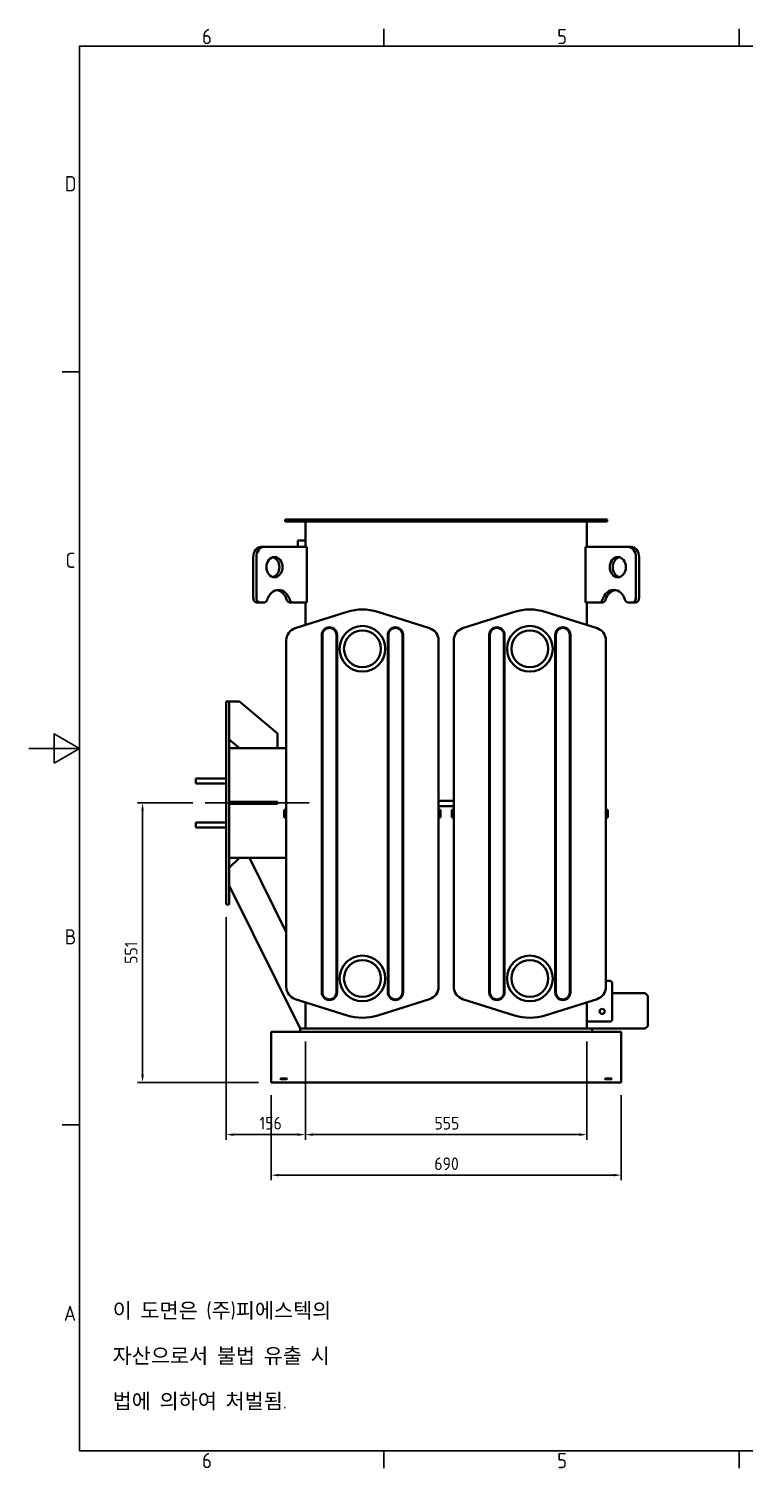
# Model space of a CAD drawing. Header units: millimetres. Extents: x 0 to 4200, y 0 to 2970.
# Drawn here: x 0 to 1410, y 66 to 2904 of the extents above; entities that cross this region are included whole.
import ezdxf

# ---------------------------------------------------------------- set-up
doc = ezdxf.new("R2010")
doc.units = ezdxf.units.MM
doc.header["$LTSCALE"] = 10
doc.linetypes.add('CHAIN', pattern=[0.7087, 0.4724, -0.0591, 0.1181, -0.0591])
doc.layers.get('0').update_dxf_attribs({"color": 3, "lineweight": 25, "true_color": 0x00ff00})
for name, color, linetype, lineweight, true_color in [('가시적인 것(ISO)', 3, 'Continuous', 40, 0x00ff00), ('가시적인 좁은 것(ISO)', 3, 'Continuous', 35, 0x00ff00), ('기호(ISO)', 5, 'Continuous', 25, 0x0000ff), ('중심선(ISO)', 1, 'Continuous', 25, 0xff0000), ('치수(ISO)', 2, 'Continuous', 25, 0xffff00)]:
    doc.layers.add(name, color=color, linetype=linetype, lineweight=lineweight, true_color=true_color)
doc.layers.add('경계(ISO)', color=7, linetype='Continuous', lineweight=25)
doc.styles.add('문자 텍스트_PSTEK_POSCO', font='isocp.shx')
doc.styles.add('치수 텍스트_PSTEK_POSCO', font='isocp.shx')
doc.dimstyles.new('치수_PSTEK_POSCO', dxfattribs={"dimscale": 10, "dimtxt": 2.5, "dimasz": 1.5, "dimexe": 1, "dimexo": 2.5, "dimgap": 1, "dimtad": 1, "dimrnd": 1e-08, "dimdsep": 46, "dimtxsty": '치수 텍스트_PSTEK_POSCO', "dimcen": 0.09, "dimdle": 10, "dimclrd": 7, "dimclre": 7, "dimclrt": 2, "dimadec": 1, "dimazin": 2, "dimtfac": 1, "dimtmove": 0, "dimatfit": 3, "dimfxl": 1, "dimtolj": 1, "dimlwd": -1, "dimlwe": -1, "dimarcsym": 0})

# ---------------------------------------------------------------- blocks, each defined once
blk = doc.blocks.new('경계 Default Border')
at = {"layer": '경계(ISO)'}
for p, q in [((70, 287), (70, 290.4)), ((140, 287), (140, 290.4)), ((10, 222.75), (6.6, 222.75)), ((10, 74.25), (6.6, 74.25)), ((70, 10), (70, 6.6)), ((140, 10), (140, 6.6))]:
    blk.add_line(p, q, dxfattribs=at)
at = {"layer": '경계(ISO)', "flags": 128}
for points in [[(10, 10), (10, 287), (410, 287), (410, 10), (10, 10)], [(0, 148.5), (10, 148.5), (5, 151.39), (5, 145.61), (10, 148.5)]]:
    blk.add_lwpolyline(points, dxfattribs=at)
at = {"layer": '경계(ISO)', "color": 2, "true_color": 0xffff00, "char_height": 3, "attachment_point": 7, "style": '문자 텍스트_PSTEK_POSCO'}
for s, insert in [('6', (34.14, 287.37)), ('5', (104.14, 287.37)), ('D', (7.08, 258.35)), ('C', (7.24, 184.1)), ('B', (7.08, 109.85)), ('A', (6.91, 35.62)), ('6', (34.14, 6.57)), ('5', (104.14, 6.57))]:
    blk.add_mtext(s, dxfattribs=dict(at, insert=insert))
blk = doc.blocks.new('*D28')
at = {"layer": 'Defpoints', "color": 0, "transparency": 16777216}
for p in [(224.2, 1377.4), (348, 1377.4), (477.6, 826.4)]:
    blk.add_point(p, dxfattribs=at)
at = {"layer": '치수(ISO)', "color": 7, "transparency": 16777216}
for p, q in [((323, 1377.4), (214.2, 1377.4)), ((224.2, 841.4), (224.2, 1362.4)), ((452.6, 826.4), (214.2, 826.4))]:
    blk.add_line(p, q, dxfattribs=at)
for points in [[(221.7, 1362.4), (226.7, 1362.4), (224.2, 1377.4)], [(221.7, 841.4), (226.7, 841.4), (224.2, 826.4)]]:
    blk.add_solid(points, dxfattribs=at)
at = {"layer": '치수(ISO)', "color": 2, "transparency": 16777216, "insert": (201.7, 1060.2), "char_height": 25, "attachment_point": 4, "rotation": 90, "style": '치수 텍스트_PSTEK_POSCO'}
blk.add_mtext('\\A1;551', dxfattribs=at)
blk = doc.blocks.new('*D29')
at = {"layer": 'Defpoints', "color": 0, "transparency": 16777216}
for p in [(389.1, 1177.4), (545.1, 932.4), (545.1, 723.5)]:
    blk.add_point(p, dxfattribs=at)
at = {"layer": '치수(ISO)', "color": 7, "transparency": 16777216}
for p, q in [((389.1, 1152.4), (389.1, 713.5)), ((545.1, 907.4), (545.1, 713.5)), ((404.1, 723.5), (530.1, 723.5))]:
    blk.add_line(p, q, dxfattribs=at)
for points in [[(404.1, 726), (404.1, 721), (389.1, 723.5)], [(530.1, 726), (530.1, 721), (545.1, 723.5)]]:
    blk.add_solid(points, dxfattribs=at)
at = {"layer": '치수(ISO)', "color": 2, "transparency": 16777216, "insert": (454.8, 746), "char_height": 25, "attachment_point": 4, "style": '치수 텍스트_PSTEK_POSCO'}
blk.add_mtext('\\A1;156', dxfattribs=at)
blk = doc.blocks.new('*D30')
at = {"layer": 'Defpoints', "color": 0, "transparency": 16777216}
for p in [(545.1, 932.4), (1100.1, 932.4), (1100.1, 723.5)]:
    blk.add_point(p, dxfattribs=at)
at = {"layer": '치수(ISO)', "color": 7, "transparency": 16777216}
for p, q in [((545.1, 907.4), (545.1, 713.5)), ((1100.1, 907.4), (1100.1, 713.5)), ((560.1, 723.5), (1085.1, 723.5))]:
    blk.add_line(p, q, dxfattribs=at)
for points in [[(560.1, 726), (560.1, 721), (545.1, 723.5)], [(1085.1, 726), (1085.1, 721), (1100.1, 723.5)]]:
    blk.add_solid(points, dxfattribs=at)
at = {"layer": '치수(ISO)', "color": 2, "transparency": 16777216, "insert": (799.6, 746), "char_height": 25, "attachment_point": 4, "style": '치수 텍스트_PSTEK_POSCO'}
blk.add_mtext('\\A1;555', dxfattribs=at)
blk = doc.blocks.new('*D31')
at = {"layer": 'Defpoints', "color": 0, "transparency": 16777216}
for p in [(477.6, 826.4), (1167.6, 826.4), (477.6, 643.6)]:
    blk.add_point(p, dxfattribs=at)
at = {"layer": '치수(ISO)', "color": 7, "transparency": 16777216}
for p, q in [((477.6, 801.4), (477.6, 633.6)), ((1167.6, 801.4), (1167.6, 633.6)), ((1152.6, 643.6), (492.6, 643.6))]:
    blk.add_line(p, q, dxfattribs=at)
for points in [[(492.6, 646.1), (492.6, 641.1), (477.6, 643.6)], [(1152.6, 646.1), (1152.6, 641.1), (1167.6, 643.6)]]:
    blk.add_solid(points, dxfattribs=at)
at = {"layer": '치수(ISO)', "color": 2, "transparency": 16777216, "insert": (799.3, 666.1), "char_height": 25, "attachment_point": 4, "style": '치수 텍스트_PSTEK_POSCO'}
blk.add_mtext('\\A1;690', dxfattribs=at)

msp = doc.modelspace()

# ---------------------------------------------------------------- linework, layer by layer
at = {"layer": '가시적인 것(ISO)'}
for p, q in [((505.104, 1936.435), (505.104, 1932.435)), ((1140.104, 1936.435), (505.104, 1936.435)), ((505.104, 1932.435), (1140.104, 1932.435)), ((545.104, 1882.435), (545.104, 1932.435)), ((1100.104, 1882.435), (1100.104, 1932.435)), ((1140.104, 1936.435), (1140.104, 1932.435)), ((464.377, 1882.435), (458.302, 1882.435)), ((547.779, 1882.435), (464.377, 1882.435)), ((530.104, 1882.435), (530.104, 1894.935)), ((545.104, 1894.935), (530.104, 1894.935)), ((547.779, 1772.435), (547.779, 1882.435)), ((1097.43, 1882.435), (1180.831, 1882.435)), ((1097.43, 1772.435), (1097.43, 1882.435)), ((1186.907, 1882.435), (1180.831, 1882.435)), ((442.416, 1782.435), (442.416, 1862.435)), ((448.491, 1862.435), (448.491, 1782.435)), ((1196.717, 1862.435), (1196.717, 1782.435)), ((1202.793, 1782.435), (1202.793, 1862.435)), ((450.359, 1772.435), (456.434, 1772.435)), ((456.434, 1772.435), (462.724, 1772.435)), ((515.556, 1772.435), (521.631, 1772.435)), ((521.631, 1772.435), (547.779, 1772.435)), ((545.104, 1728.317), (545.104, 1772.435)), ((1123.577, 1772.435), (1097.43, 1772.435)), ((1100.104, 1728.317), (1100.104, 1772.435)), ((1123.577, 1772.435), (1129.653, 1772.435)), ((1188.774, 1772.435), (1182.484, 1772.435)), ((1188.774, 1772.435), (1194.85, 1772.435)), ((627.534, 1754.307), (525.087, 1722.005)), ((790.122, 1722.005), (687.675, 1754.307)), ((957.534, 1754.307), (855.087, 1722.005)), ((1120.122, 1722.005), (1017.675, 1754.307)), ((577.604, 1003.935), (577.604, 1708.935)), ((578.796, 1003.935), (578.796, 1708.935)), ((606.413, 1708.935), (606.413, 1003.935)), ((607.604, 1708.935), (607.604, 1003.935)), ((707.604, 1003.935), (707.604, 1708.935)), ((708.796, 1003.935), (708.796, 1708.935)), ((736.413, 1708.935), (736.413, 1003.935)), ((737.604, 1708.935), (737.604, 1003.935)), ((907.604, 1003.935), (907.604, 1708.935)), ((908.796, 1003.935), (908.796, 1708.935)), ((936.413, 1708.935), (936.413, 1003.935)), ((937.604, 1708.935), (937.604, 1003.935)), ((1037.604, 1003.935), (1037.604, 1708.935)), ((1038.796, 1003.935), (1038.796, 1708.935)), ((1066.413, 1708.935), (1066.413, 1003.935)), ((1067.604, 1708.935), (1067.604, 1003.935)), ((507.604, 1698.162), (507.604, 1014.708)), ((807.604, 1014.708), (807.604, 1698.162)), ((837.604, 1698.162), (837.604, 1014.708)), ((1137.604, 1014.708), (1137.604, 1698.162)), ((389.104, 1577.435), (389.104, 1177.435)), ((395.104, 1577.435), (389.104, 1577.435)), ((395.104, 1577.435), (395.104, 1577.425)), ((415.104, 1577.435), (395.104, 1577.435)), ((395.104, 1379.435), (395.104, 1577.425)), ((490.104, 1514.248), (415.104, 1577.435)), ((490.104, 1485.585), (490.104, 1514.248)), ((395.104, 1502.435), (415.104, 1485.585)), ((415.104, 1485.585), (395.104, 1485.585)), ((415.104, 1485.585), (490.104, 1485.585)), ((507.604, 1485.585), (490.104, 1485.585)), ((329.104, 1425.922), (329.104, 1415.922)), ((389.104, 1425.922), (329.104, 1425.922)), ((389.104, 1415.922), (329.104, 1415.922)), ((395.104, 1379.435), (415.104, 1379.435)), ((395.104, 1377.435), (395.104, 1379.435)), ((395.104, 1375.435), (395.104, 1377.435)), ((415.104, 1375.435), (395.104, 1375.435)), ((395.104, 1177.435), (395.104, 1375.435)), ((415.104, 1379.435), (490.104, 1379.435)), ((415.104, 1379.435), (415.104, 1375.435)), ((490.104, 1375.435), (415.104, 1375.435)), ((490.104, 1379.435), (490.104, 1375.435)), ((507.604, 1363.935), (503.604, 1363.935)), ((503.604, 1348.935), (503.604, 1363.935)), ((507.604, 1363.935), (507.604, 1348.935)), ((837.604, 1381.435), (807.604, 1381.435)), ((837.604, 1371.435), (807.604, 1371.435)), ((807.604, 1363.935), (811.604, 1363.935)), ((807.604, 1363.935), (807.604, 1348.935)), ((811.604, 1348.935), (811.604, 1363.935)), ((837.604, 1363.935), (833.604, 1363.935)), ((833.604, 1348.935), (833.604, 1363.935)), ((837.604, 1363.935), (837.604, 1348.935)), ((1137.604, 1363.935), (1141.604, 1363.935)), ((1137.604, 1363.935), (1137.604, 1348.935)), ((1141.604, 1348.935), (1141.604, 1363.935)), ((329.104, 1338.948), (329.104, 1328.948)), ((389.104, 1338.948), (329.104, 1338.948)), ((507.604, 1348.935), (503.604, 1348.935)), ((807.604, 1348.935), (811.604, 1348.935)), ((837.604, 1348.935), (833.604, 1348.935)), ((1137.604, 1348.935), (1141.604, 1348.935)), ((389.104, 1328.948), (329.104, 1328.948)), ((415.104, 1269.285), (395.104, 1249.881)), ((415.104, 1269.285), (395.104, 1269.285)), ((435.104, 1269.285), (415.104, 1269.285)), ((507.604, 1123.018), (435.104, 1269.285)), ((507.604, 1269.285), (435.104, 1269.285)), ((395.104, 1214.881), (535.104, 932.435)), ((395.104, 1177.435), (389.104, 1177.435)), ((1137.604, 1026.435), (1145.104, 1026.435)), ((1150.104, 1021.435), (1150.104, 951.435)), ((1150.104, 1002.435), (1215.104, 1002.435)), ((1215.104, 1002.435), (1220.104, 997.435)), ((1220.104, 997.435), (1220.104, 937.435)), ((525.087, 990.865), (627.534, 958.563)), ((545.104, 932.435), (545.104, 984.553)), ((687.675, 958.563), (790.122, 990.865)), ((855.087, 990.865), (957.534, 958.563)), ((1017.675, 958.563), (1120.122, 990.865)), ((1100.104, 932.435), (1100.104, 984.553)), ((1100.104, 946.435), (1145.104, 946.435)), ((1220.104, 937.435), (1215.104, 932.435)), ((477.604, 926.435), (477.604, 924.788)), ((1167.604, 926.435), (477.604, 926.435)), ((477.604, 920.803), (477.604, 924.788)), ((477.604, 920.803), (477.604, 917.824)), ((477.604, 917.824), (477.604, 909.855)), ((477.604, 909.855), (477.604, 843.015)), ((1110.104, 932.435), (535.104, 932.435)), ((535.104, 926.435), (535.104, 932.435)), ((1110.104, 932.435), (1215.104, 932.435)), ((1110.104, 926.435), (1110.104, 932.435)), ((1167.604, 924.788), (1167.604, 926.435)), ((1167.604, 924.788), (1167.604, 920.803)), ((1167.604, 917.824), (1167.604, 920.803)), ((1167.604, 909.855), (1167.604, 917.824)), ((1167.604, 843.015), (1167.604, 909.855)), ((477.604, 843.015), (477.604, 835.046)), ((477.604, 835.046), (477.604, 832.067)), ((477.604, 828.082), (477.604, 832.067)), ((477.604, 828.082), (477.604, 826.435)), ((1167.604, 826.435), (477.604, 826.435)), ((1167.604, 835.046), (1167.604, 843.015)), ((1167.604, 832.067), (1167.604, 835.046)), ((1167.604, 832.067), (1167.604, 828.082)), ((1167.604, 826.435), (1167.604, 828.082))]:
    msp.add_line(p, q, dxfattribs=at)
for centre, radius in [((657.604, 1681.435), 45), ((657.604, 1681.435), 36.34), ((987.604, 1681.435), 45), ((987.604, 1681.435), 36.34), ((657.604, 1031.435), 45), ((657.604, 1031.435), 36.34), ((987.604, 1031.435), 45), ((987.604, 1031.435), 36.34), ((1130.104, 966.435), 5)]:
    msp.add_circle(centre, radius, dxfattribs=at)
for centre, radius, start, end in [((657.604, 1658.935), 100, 72.5, 107.5), ((987.604, 1658.935), 100, 72.5, 107.5), ((532.604, 1698.162), 25, 107.5, 180), ((592.604, 1708.935), 15, 0, 180), ((592.604, 1708.935), 13.808, 0, 180), ((722.604, 1708.935), 15, 0, 180), ((722.604, 1708.935), 13.808, 0, 180), ((782.604, 1698.162), 25, 0, 72.5), ((862.604, 1698.162), 25, 107.5, 180), ((922.604, 1708.935), 15, 0, 180), ((922.604, 1708.935), 13.808, 0, 180), ((1052.604, 1708.935), 15, 0, 180), ((1052.604, 1708.935), 13.808, 0, 180), ((1112.604, 1698.162), 25, 0, 72.5), ((1145.104, 1021.435), 5, 0, 90), ((532.604, 1014.708), 25, 180, 252.5), ((592.604, 1003.935), 15, 180, 0), ((592.604, 1003.935), 13.808, 180, 0), ((722.604, 1003.935), 15, 180, 0), ((722.604, 1003.935), 13.808, 180, 0), ((782.604, 1014.708), 25, 287.5, 0), ((862.604, 1014.708), 25, 180, 252.5), ((922.604, 1003.935), 15, 180, 0), ((922.604, 1003.935), 13.808, 180, 0), ((1052.604, 1003.935), 15, 180, 0), ((1052.604, 1003.935), 13.808, 180, 0), ((1112.604, 1014.708), 25, 287.5, 0), ((657.604, 1053.935), 100, 252.5, 287.5), ((987.604, 1053.935), 100, 252.5, 287.5), ((1145.104, 951.435), 5, 270, 0)]:
    msp.add_arc(centre, radius, start, end, dxfattribs=at)
for centre, major_axis, start_param, end_param in [((458.302, 1862.435), (0, 20), 0, 1.57079633), ((464.377, 1862.435), (0, 20), 0, 1.57079633), ((1180.831, 1862.435), (0, 20), 4.71238898, 6.28318531), ((1186.907, 1862.435), (0, 20), 4.71238898, 6.28318531), ((478.16, 1842.435), (0, -20), 0.19239882, 2.94919384), ((1167.049, 1842.435), (0, 20), 0.19239882, 2.94919384), ((492.178, 1767.435), (0, 30), 5.09678575, 7.46958486), ((486.103, 1767.435), (0, 30), 5.09678575, 6.15536151), ((1153.031, 1767.435), (0, 30), 5.09678575, 7.46958486), ((1159.106, 1767.435), (0, 30), 0.1278238, 1.18639955), ((450.359, 1782.435), (0, -10), 4.71238898, 6.28318531), ((456.434, 1782.435), (0, -10), 4.71238898, 6.28318531), ((462.724, 1782.435), (0, -10), 0, 1.18639955), ((515.556, 1782.435), (0, -10), 5.09678575, 6.28318531), ((521.631, 1782.435), (0, -10), 5.09678575, 6.28318531), ((1123.577, 1782.435), (0, -10), 0, 1.18639955), ((1129.653, 1782.435), (0, -10), 0, 1.18639955), ((1182.484, 1782.435), (0, -10), 5.09678575, 6.28318531), ((1188.774, 1782.435), (0, -10), 0, 1.57079633), ((1194.85, 1782.435), (0, -10), 0, 1.57079633)]:
    msp.add_ellipse(centre, major_axis=major_axis, ratio=0.79430029, start_param=start_param, end_param=end_param, dxfattribs=at)
for centre, major_axis, ratio in [((484.235, 1842.435), (0, 20), 0.79430029), ((1160.974, 1842.435), (0, 20), 0.79430029), ((502.604, 833.498), (7, 0), 0.08748866), ((1142.604, 833.498), (7, 0), 0.08748866)]:
    msp.add_ellipse(centre, major_axis=major_axis, ratio=ratio, dxfattribs=at)
at = {"layer": '가시적인 좁은 것(ISO)'}
for p, q in [((389.104, 1425.025), (329.104, 1425.025)), ((329.104, 1416.819), (389.104, 1416.819)), ((389.104, 1338.051), (329.104, 1338.051)), ((329.104, 1329.845), (389.104, 1329.845))]:
    msp.add_line(p, q, dxfattribs=at)
at = {"layer": '중심선(ISO)', "linetype": 'CHAIN'}
msp.add_line((552.604, 1377.435), (347.955, 1377.435), dxfattribs=at)

# ---------------------------------------------------------------- block references
at = {"xscale": 10, "yscale": 10, "zscale": 10}
msp.add_blockref('경계 Default Border', (0, 0), dxfattribs=at)

# ---------------------------------------------------------------- texts
at = {"layer": '기호(ISO)', "color": 7, "insert": (165.27, 285.831), "char_height": 30, "width": 516.40053, "attachment_point": 4, "line_spacing_factor": 1.78626, "style": '문자 텍스트_PSTEK_POSCO'}
msp.add_mtext('{이 도면은 (주)피에스텍의\\P자산으로서 불법 유출 시 \\P법에 의하여 처벌됨.}', dxfattribs=at)

# ---------------------------------------------------------------- dimensions: what is measured, and where the dimension line sits
at = {"layer": '치수(ISO)', "color": 7}
for base, p1, p2, angle, picture, middle in [((224.155, 1377.435), (477.604, 826.435), (347.955, 1377.435), 90, '*D28', (224.155, 1080.191)), ((477.604, 643.556), (1167.604, 826.435), (477.604, 826.435), 180, '*D31', (822.604, 643.556))]:
    dim = msp.add_linear_dim(base=base, p1=p1, p2=p2, angle=angle, dimstyle='치수_PSTEK_POSCO', override={"dimdec": 2, "dimtp": 0, "dimtm": 0, "dimtdec": 2, "dimtofl": 0, "dimatfit": 1}, dxfattribs=at)
    dim.commit()
    dim.dimension.update_dxf_attribs({"geometry": picture, "text_midpoint": middle, "dimtype": 160})
for base, p1, p2, picture, middle in [((545.104, 723.482), (389.104, 1177.435), (545.104, 932.435), '*D29', (475.408, 723.482)), ((1100.104, 723.482), (545.104, 932.435), (1100.104, 932.435), '*D30', (822.604, 723.482))]:
    dim = msp.add_linear_dim(base=base, p1=p1, p2=p2, dimstyle='치수_PSTEK_POSCO', override={"dimdec": 2, "dimtp": 0, "dimtm": 0, "dimtdec": 2, "dimtofl": 0, "dimatfit": 1}, dxfattribs=at)
    dim.commit()
    dim.dimension.update_dxf_attribs({"geometry": picture, "text_midpoint": middle, "dimtype": 160})

doc.saveas('drawing.dxf')
